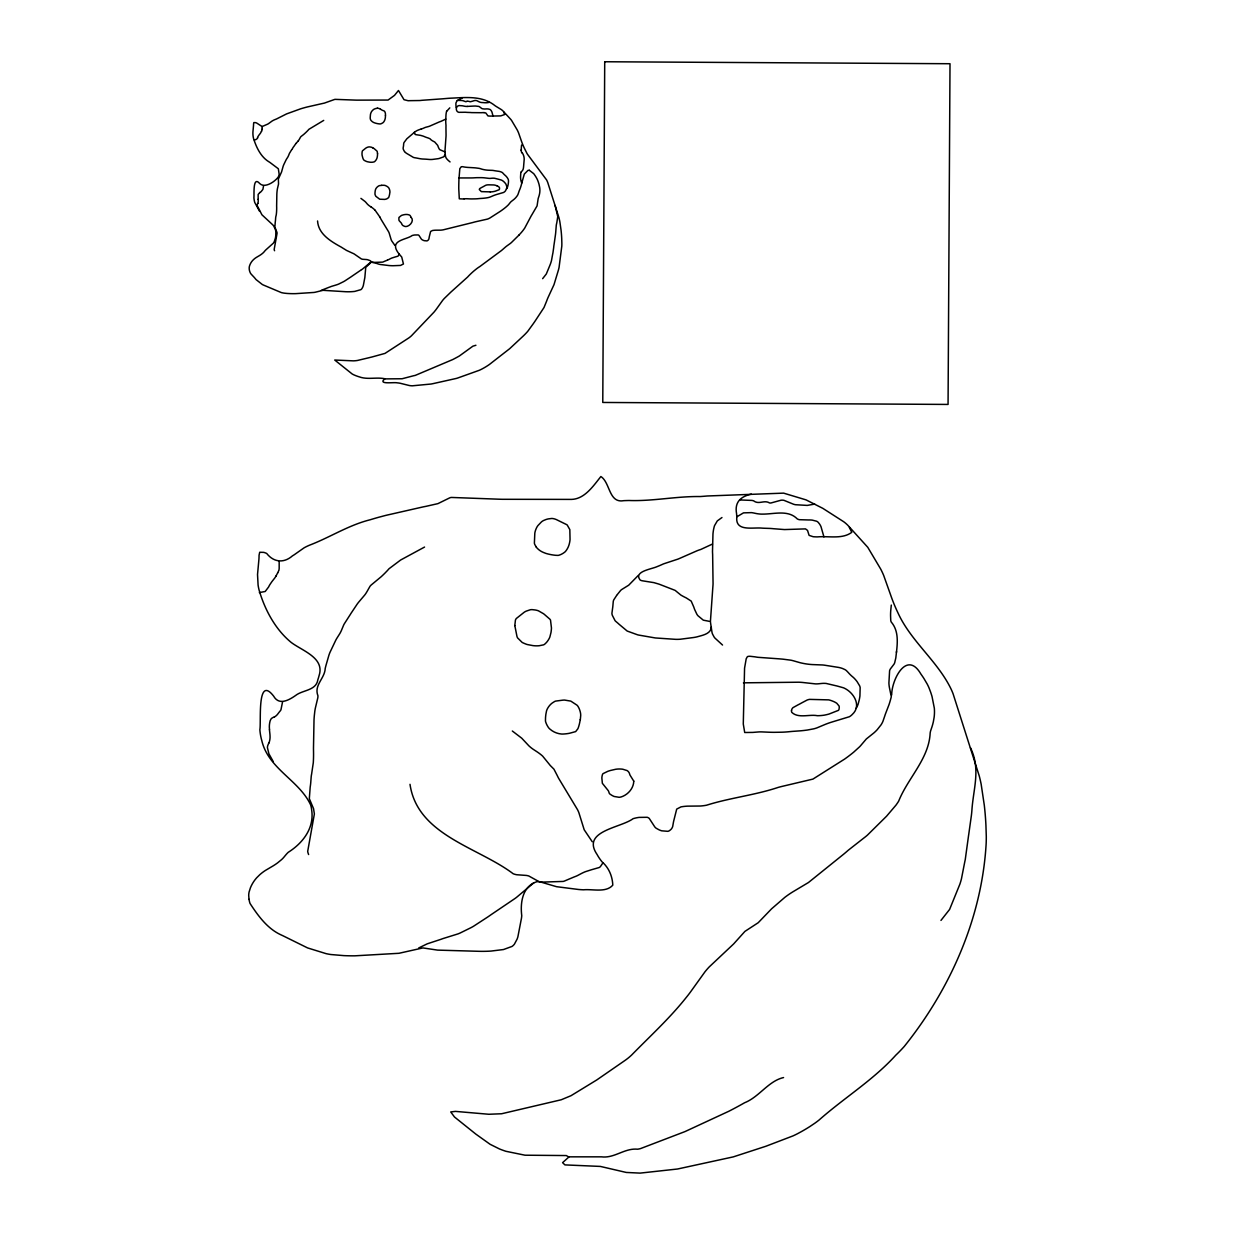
<?xml version="1.0" encoding="UTF-8"?>
<svg xmlns="http://www.w3.org/2000/svg" width="1235" height="1235" viewBox="0 0 1235 1235"><rect width="100%" height="100%" fill="white"/><g stroke="black" fill="none" stroke-linecap="round" stroke-linejoin="round"><path stroke-width="1.5" d="M262.098 129.088L262.098 126.557L267.748 124.102A12.921 12.921 0 0 0 268.983 123.299L272.132 121.015A21.69 21.69 0 0 1 276.3 119.085L286.597 113.898L300.645 108.819A148.447 148.447 0 0 1 305.246 107.491L306.187 107.244A74.934 74.934 0 0 1 309.244 106.519L322.304 103.555A39.505 39.505 0 0 1 324.28 103.138L334.361 99.541A2.624 2.624 0 0 1 335.117 99.356L353.874 100.05A132.469 132.469 0 0 0 356.745 100.143L388.083 100.05L394.505 95.373L398.473 90.495L404.015 99.695L408.167 100.73A81.371 81.371 0 0 1 410.406 100.653L419.638 100.529A31.446 31.446 0 0 0 421.799 100.313L439.506 99.032A135.788 135.788 0 0 0 443.55 98.738L447.595 98.383A109.004 109.004 0 0 1 452.504 98.105C467.062 97.349 482.792 95.867 494.973 105.639A26.105 26.105 0 0 0 496.455 106.611L501.395 109.637A13.631 13.631 0 0 1 503.201 111.212L510.178 118.745A18.772 18.772 0 0 1 511.614 120.49L517.094 129.721A37.081 37.081 0 0 1 518.638 133.071L521.247 140.574A72.603 72.603 0 0 0 524.427 148.339L526.928 153.325A10.606 10.606 0 0 0 527.468 154.236L546.596 179.94A29.208 29.208 0 0 1 547.769 182.579L558.868 217.437A63.139 63.139 0 0 1 559.887 222.007L561.014 229.833A129.721 129.721 0 0 1 561.709 238.309L561.848 243.048A60.916 60.916 0 0 1 561.802 246.151L559.085 267.285A45.386 45.386 0 0 1 558.235 270.681L554.006 284.652L548.201 297.187A44.398 44.398 0 0 0 546.657 301.031L544.002 307.53L534.77 321.579A57.613 57.613 0 0 0 533.396 323.555L527.746 331.335A68.62 68.62 0 0 1 523.007 336.244L509.715 348.656L491.576 362.781A42.453 42.453 0 0 1 488.427 365.143L487.732 365.606A69.407 69.407 0 0 1 482.623 368.647L481.928 369.018A44.244 44.244 0 0 1 479.195 370.33L458.031 377.895A58.446 58.446 0 0 1 456.456 378.404L433.114 383.622A81.371 81.371 0 0 1 430.969 384.039L412.289 385.814A22.662 22.662 0 0 1 409.233 385.505L400.279 383.282A25.873 25.873 0 0 0 397.284 382.85C393.749 381.97 377.293 384.888 384.872 378.759C376.567 376.953 367.536 379.917 359.277 376.86A43.395 43.395 0 0 1 355.479 375.533L354.013 374.915A21.829 21.829 0 0 1 352.129 373.943L334.731 360.033L353.256 360.852A33.083 33.083 0 0 0 357.394 360.481L368.879 357.749A141.948 141.948 0 0 1 372.075 356.961L385.011 353.395L408.723 337.989A24.515 24.515 0 0 0 411.533 335.704L433.886 312.254A59.774 59.774 0 0 0 436.464 308.997L442.609 300.429A34.132 34.132 0 0 1 444.384 298.391L450.837 292.139A49.971 49.971 0 0 1 452.288 290.827L467.602 277.057A54.988 54.988 0 0 1 469.871 274.679L470.828 273.753A78.561 78.561 0 0 1 474.132 270.774L476.463 268.89A38.378 38.378 0 0 1 479.782 266.59L501.379 250.597A81.911 81.911 0 0 0 503.371 248.883L505.347 247.154A25.518 25.518 0 0 1 506.767 246.012L509.978 243.712A25.719 25.719 0 0 0 511.475 242.492L519.101 234.974M446.591 111.289A20.64 20.64 0 0 0 445.943 115.704L445.758 120.505A42.469 42.469 0 0 0 445.835 123.5L445.974 125.09A14.094 14.094 0 0 1 445.989 125.97L445.958 127.159A28.945 28.945 0 0 0 445.958 128.147L446.051 134.8A33.499 33.499 0 0 1 445.958 137.178L444.909 151.859A7.672 7.672 0 0 0 445.032 152.893L445.511 156.227A5.913 5.913 0 0 0 447.008 159.13L447.765 159.948A45.201 45.201 0 0 0 450.049 161.924M721.966 517.527L717.319 520.892L714.54 525.631A35.306 35.306 0 0 0 713.336 530.849A48.937 48.937 0 0 0 712.965 533.999L712.502 551.613A71.954 71.954 0 0 0 712.641 554.391L713.058 583.769A67.277 67.277 0 0 1 712.873 586.656L710.434 621.313A18.093 18.093 0 0 0 710.696 623.721L711.977 632.243A11.316 11.316 0 0 0 712.502 634.003L714.031 636.874A14.619 14.619 0 0 0 714.957 638.094L722.537 645.04M385.459 115.442L385.413 116.908A10.374 10.374 0 0 1 384.857 119.764A7.873 7.873 0 0 1 383.776 121.848L383.668 121.987A3.829 3.829 0 0 1 382.943 122.713A8.768 8.768 0 0 1 381.414 123.577L380.951 123.778A2.933 2.933 0 0 1 379.948 123.932L379.793 123.932A20.007 20.007 0 0 1 374.915 122.96A7.703 7.703 0 0 1 370.639 119.919L370.515 119.471A3.087 3.087 0 0 1 370.253 118.514L370.222 117.896A21.304 21.304 0 0 1 370.284 116.661L370.438 114.747A7.703 7.703 0 0 1 371.287 112.092A6.113 6.113 0 0 1 372.105 110.903L372.26 110.733A23.28 23.28 0 0 1 372.738 110.239L373.263 109.73A4.894 4.894 0 0 1 374.205 109.128L374.822 108.85A10.004 10.004 0 0 1 376.49 108.387L377.354 108.279M445.31 154.251L443.751 156.814L439.151 158.481A19.359 19.359 0 0 1 437.607 158.759L432.559 159.423A20.084 20.084 0 0 1 429.255 159.454L426.06 159.191A39.319 39.319 0 0 0 424.686 159.114L422.463 159.006A23.743 23.743 0 0 1 421.552 158.914A40.384 40.384 0 0 1 418.897 158.497L416.689 158.065A26.892 26.892 0 0 0 415.716 157.895L414.605 157.709A12.906 12.906 0 0 1 413.37 157.385L406.176 153.109A20.871 20.871 0 0 0 405.065 152.137L404.679 151.812M711.36 626.932C711.036 634.003 702.283 635.315 696.833 636.905A45.664 45.664 0 0 1 693.206 637.569L680.269 639.236A43.935 43.935 0 0 1 675.452 639.329L655.322 637.955L638.927 635.114A20.748 20.748 0 0 1 637.522 634.79L627.195 631.054L619.044 624.231A38.517 38.517 0 0 0 617.299 622.672L615.539 621.174A3.998 3.998 0 0 1 614.968 620.479L612.298 615.246A7.41 7.41 0 0 1 611.927 613.27L612.668 607.666A18.757 18.757 0 0 0 612.853 606.169L613.27 601.383A8.768 8.768 0 0 1 613.764 599.87L616.713 595.332M263.534 186.006L262.947 189.187A3.026 3.026 0 0 1 262.592 189.789L262.422 189.989A11.532 11.532 0 0 0 261.99 190.53L261.635 191.008A4.94 4.94 0 0 1 259.89 192.521M282.568 701.851L280.962 709.77A6.978 6.978 0 0 1 280.345 710.758L279.928 711.252A27.216 27.216 0 0 0 278.909 712.518L278.06 713.629A11.501 11.501 0 0 1 274.402 716.995M891.299 605.073L890.744 610.599A59.558 59.558 0 0 0 890.574 615.74L890.744 620.433A5.835 5.835 0 0 0 891.222 621.992C899.466 631.564 897.32 644.778 895.992 656.294A67.091 67.091 0 0 1 895.807 657.931L894.696 662.747A10.575 10.575 0 0 1 894.047 664.121L890.481 668.814A6.206 6.206 0 0 0 889.601 670.729L888.907 682.955A29.98 29.98 0 0 0 889.617 688.559L891.299 696.71A101.008 101.008 0 0 1 889.046 704.567L885.757 713.135A38.655 38.655 0 0 0 884.785 715.929L882.917 721.379A23.095 23.095 0 0 1 880.972 724.96L877.174 729.731A45.803 45.803 0 0 1 873.932 732.88L866.337 738.962L861.428 744.72A35.83 35.83 0 0 1 859.606 746.774L853.632 752.208A157.37 157.37 0 0 1 844.632 759.077L812.923 779.1L783.098 786.155A93.459 93.459 0 0 0 778.096 787.436C754.739 795.232 730.07 797.779 706.574 805.205A52.117 52.117 0 0 1 700.245 806.023L687.555 806.146A48.937 48.937 0 0 0 680.979 806.887L676.703 809.095L673.646 821.229A66.227 66.227 0 0 0 673.121 824.054L672.72 826.338A6.206 6.206 0 0 1 672.195 827.666L671.948 828.129A8.089 8.089 0 0 1 670.914 829.472L669.54 830.599A6.19 6.19 0 0 1 667.873 831.325L661.682 830.815A25.256 25.256 0 0 1 659.073 829.827L656.279 828.299A8.197 8.197 0 0 1 654.797 826.925L649.255 818.434A5.11 5.11 0 0 0 647.186 817.292L639.066 817.4A36.587 36.587 0 0 0 633.061 818.697C620.742 827.959 581.006 830.893 597.061 854.466A47.47 47.47 0 0 0 602.047 861.845C608.855 867.696 612.437 876.31 612.792 885.155C605.922 892.982 592.8 888.876 583.445 889.802A110.332 110.332 0 0 1 578.381 889.462L556.522 886.684L539.726 881.744A8.645 8.645 0 0 0 536.484 881.836C522.42 886.39 520.136 902.893 521.741 915.614A25.317 25.317 0 0 1 521.185 919.658L517.913 936.655A25.179 25.179 0 0 1 517.064 939.202L514.424 944.142A11.13 11.13 0 0 1 512.031 946.427L503.479 949.545L491.005 951.074A135.788 135.788 0 0 1 478.84 951.305L437.607 950.116L422.91 947.924L398.951 953.296L354.8 955.828A211.154 211.154 0 0 1 343.932 955.628L330.903 954.532A69.345 69.345 0 0 1 326.071 953.636L307.592 947.924L282.784 935.682A96.639 96.639 0 0 1 279.758 934.262C266.822 927.917 257.621 915.104 250.01 903.418A27.355 27.355 0 0 1 249.022 899.342M896.533 651.509L896.425 652.373M580.327 719.681L580.712 715.42A14.928 14.928 0 0 0 580.419 712.564L580.28 711.993A22.261 22.261 0 0 0 579.014 708.273L578.134 706.605A8.784 8.784 0 0 0 577.007 705.185L570.802 701.11L564.611 700.075A34.04 34.04 0 0 0 562.851 700.152L555.642 701.094A6.978 6.978 0 0 0 554.608 701.511L552.277 702.993A15.7 15.7 0 0 0 549.884 705.185A18.988 18.988 0 0 0 547.969 707.763L547.352 708.859A12.041 12.041 0 0 0 546.503 711.036L545.885 714.231A58.215 58.215 0 0 0 545.515 717.967L545.469 720.731A6.437 6.437 0 0 0 545.669 721.919L546.318 723.664A25.58 25.58 0 0 0 547.306 725.686L548.355 727.4A9.942 9.942 0 0 0 549.421 728.635L549.992 729.159A20.1 20.1 0 0 0 561.431 734.022A16.719 16.719 0 0 0 563.623 734.007L564.04 733.976A45.247 45.247 0 0 0 567.884 733.559L568.455 733.466A23.774 23.774 0 0 0 569.999 733.142L575.664 731.599L577.826 728.82A27.432 27.432 0 0 0 578.258 727.832A41.465 41.465 0 0 0 580.203 719.665M399.353 254.271A19.436 19.436 0 0 1 396.003 248.914C392.653 239.96 407.118 239.42 412.119 235.545A15.515 15.515 0 0 1 414.651 234.99L418.094 234.943A2.161 2.161 0 0 1 418.974 235.422L421.32 239.034A3.473 3.473 0 0 0 421.953 239.605L422.802 240.099A10.513 10.513 0 0 0 424.253 240.671L426.878 240.902A2.64 2.64 0 0 0 427.789 240.439A3.319 3.319 0 0 0 428.699 239.343A2.64 2.64 0 0 0 428.931 238.772L429.101 237.815A28.081 28.081 0 0 1 429.317 236.611L430.614 231.47L432.435 230.528A21.396 21.396 0 0 1 436.325 230.189L440.602 230.158A22.091 22.091 0 0 0 443.272 229.818L472.959 222.485A40.462 40.462 0 0 1 475.722 221.744L487.47 219.104A19.281 19.281 0 0 0 489.94 217.977L499.959 211.555A97.457 97.457 0 0 0 501.194 210.706A64.791 64.791 0 0 0 506.489 206.615L507.863 205.35A15.854 15.854 0 0 0 509.16 203.883L510.41 202.339A9.031 9.031 0 0 1 511.336 201.444L513.775 199.545A19.142 19.142 0 0 0 516.029 197.338L517.203 195.809A9.787 9.787 0 0 0 518.036 194.281L518.823 191.981A16.379 16.379 0 0 1 519.24 190.792L519.889 189.202A31.971 31.971 0 0 0 520.444 187.735A41.82 41.82 0 0 0 521.757 183.104L524.335 174.042L527.901 170.461A4.014 4.014 0 0 1 529.336 170.291M891.685 695.012C891.655 679.605 906.783 649.718 920.893 674.048A101.656 101.656 0 0 1 923.888 678.432L927.176 684.005A51.129 51.129 0 0 1 929.013 687.864L930.572 691.971A91.73 91.73 0 0 1 932.054 696.633L934.339 708.226A42.916 42.916 0 0 1 934.123 717.334L933.382 721.58A59.079 59.079 0 0 1 932.085 726.473A55.405 55.405 0 0 1 931.452 728.372L930.665 730.734A14.619 14.619 0 0 0 930.156 733.219C928.89 758.861 907.91 778.004 898.648 801.191A75.844 75.844 0 0 1 895.946 805.174L886.56 816.212L867.464 835.092A60.685 60.685 0 0 1 863.929 837.963L848.321 850.189A193.216 193.216 0 0 1 843.629 854.203L808.462 882.516L792.669 891.948A90.541 90.541 0 0 0 784.842 897.351L771.566 908.837L758.213 922.715L744.921 931.391L733.605 943.972L709.183 966.959A80.507 80.507 0 0 0 705 971.775L690.504 991.967A140.188 140.188 0 0 1 686.12 997.618C669.602 1018.396 650.166 1036.088 631.702 1054.968A57.813 57.813 0 0 1 625.08 1060.386L596.752 1079.961L571.002 1095.707L561.23 1099.767L501.626 1113.754L488.828 1114.263L455.499 1111.392L450.713 1111.932L454.495 1116.996L475.83 1134.101L490.125 1144.305L499.465 1148.951A103.339 103.339 0 0 0 505.949 1151.298L525.014 1155.204L566.294 1155.559L568.826 1157.041L562.589 1162.66L564.951 1164.898L600.364 1166.427L626.269 1172.447L640.116 1173.111L677.552 1169.005L733.281 1156.886L765.901 1146.25L792.978 1135.907A102.984 102.984 0 0 0 797.764 1133.576L801.052 1131.8A169.041 169.041 0 0 0 809.774 1126.613L814.621 1123.356A96.855 96.855 0 0 0 819.037 1120.052C844.169 1097.792 873.052 1080.27 895.807 1055.169A155.131 155.131 0 0 0 899.667 1051.355A168.068 168.068 0 0 0 904.236 1046.477C950.379 988.957 981.871 917.929 986.147 843.721A143.708 143.708 0 0 0 986.286 836.419L985.931 825.242A306.018 306.018 0 0 0 984.295 805.22L981.161 784.225A147.644 147.644 0 0 0 979.262 775.997L953.08 693.761A68.913 68.913 0 0 0 950.317 687.524C936.485 660.2 910.72 640.826 898.015 612.992A171.264 171.264 0 0 1 890.528 594.668L883.673 575.402A86.172 86.172 0 0 0 880.709 569.088L867.773 547.306L847.92 525.4A32.156 32.156 0 0 0 843.659 521.71L822.788 508.326L806.054 499.882L783.623 493.135L707.207 495.991A309.939 309.939 0 0 1 700.106 496.547C676.271 496.192 652.852 501.348 629.032 500.499A191.965 191.965 0 0 0 623.737 500.669C608.685 503.463 610.306 482.561 600.874 476.525C593.495 485.679 584.742 499.079 571.481 499.403L502.444 499.295A312.486 312.486 0 0 1 495.683 499.079L451.439 497.443A6.206 6.206 0 0 0 449.663 497.875L437.931 503.633L425.859 506.365A93.181 93.181 0 0 0 421.181 507.338L390.383 514.347A173.471 173.471 0 0 0 385.166 515.551L378.481 517.326A359.045 359.045 0 0 0 370.114 519.781C348.471 525.184 330.1 537.318 309.63 545.144A51.916 51.916 0 0 0 304.088 547.831L295.412 553.928A30.474 30.474 0 0 1 292.494 555.827C283.803 563.469 273.707 562.342 266.714 553.481A15.916 15.916 0 0 0 263.75 552.369L259.705 552.261L259.057 555.287A60.145 60.145 0 0 1 258.918 559.332L257.528 574.476L258.084 585.05A48.752 48.752 0 0 0 259.134 590.207C264.877 609.828 275.328 629.418 291.167 642.416C302.359 650.891 324.959 657.823 319.078 675.622A60.963 60.963 0 0 1 317.843 679.79C316.299 690.103 304.103 690.01 296.971 694.518C290.132 699.427 279.388 706.389 273.599 696.077C256.695 674.418 261.357 722.274 259.859 729.653A55.343 55.343 0 0 0 261.82 740.722C268.504 769.004 299.21 780.273 310.633 804.896A26.383 26.383 0 0 1 311.637 809.805C314.508 828.083 302.853 843.073 288.264 852.304A27.695 27.695 0 0 0 286.103 854.558L283.757 857.368A27.463 27.463 0 0 1 281.58 859.606L277.597 862.864A59.759 59.759 0 0 1 272.889 866.013L265.51 870.382A45.062 45.062 0 0 0 259.674 874.812L256.587 877.884A34.395 34.395 0 0 0 250.443 887.749L249.084 892.041A18.185 18.185 0 0 0 248.714 895.468L249.022 899.342M421.15 129.073L419.699 129.521A12.952 12.952 0 0 0 418.912 129.798L417.924 130.215A20.887 20.887 0 0 1 417.183 130.509L414.481 132.099L415.022 134.306A3.581 3.581 0 0 0 416.087 134.692L419.9 135.263A21.582 21.582 0 0 1 420.78 135.433A4.539 4.539 0 0 1 421.258 135.557L421.351 135.588A6.237 6.237 0 0 0 421.799 135.726L422.154 135.819A13.847 13.847 0 0 1 423.59 136.282L425.118 136.915A23.681 23.681 0 0 0 426.415 137.409L427.68 137.826A29.563 29.563 0 0 1 428.545 138.119L429.888 138.737A2.64 2.64 0 0 1 430.336 139.061L430.783 139.555A4.091 4.091 0 0 0 431.185 139.941L432.142 140.605A27.942 27.942 0 0 0 434.674 141.948L437.73 145.421A24.422 24.422 0 0 0 438.548 147.644L439.166 148.864A5.249 5.249 0 0 0 439.799 149.682L444.924 151.89M712.471 544.048L700.739 549.482A38.177 38.177 0 0 0 697.034 550.779L680.392 558.081A87.376 87.376 0 0 0 678.185 559.038L664.399 563.577A19.451 19.451 0 0 0 662.948 564.133L660.91 565.043A82.236 82.236 0 0 1 657.375 566.51C651.941 569.15 633.154 571.342 640.193 580.049A8.985 8.985 0 0 0 641.459 580.573A7.611 7.611 0 0 0 642.092 580.743L653.855 582.627A9.926 9.926 0 0 1 654.627 582.843L657.205 583.599A30.288 30.288 0 0 1 660.138 584.556L675.005 590.33A6.237 6.237 0 0 1 676.024 591.117L680.84 595.054A68.558 68.558 0 0 0 686.259 597.925L691.199 601.105L693.761 606.987A59.496 59.496 0 0 0 694.703 609.642L696.864 614.212A12.165 12.165 0 0 0 697.976 615.74L703.302 620.171L709.338 621.328M446.653 111.304L449.802 107.862M464.128 198.85A23.789 23.789 0 0 1 466.614 198.727L469.393 198.866A61.781 61.781 0 0 0 471.94 198.928L475.243 198.866A46.791 46.791 0 0 0 477.883 198.712L479.226 198.573A42.7 42.7 0 0 1 480.291 198.48L481.959 198.372A52.41 52.41 0 0 0 487.038 197.801L487.933 197.631A15.684 15.684 0 0 0 490.388 196.921L492.688 195.933A34.765 34.765 0 0 1 496.732 194.466L503.494 192.49A5.712 5.712 0 0 0 505.532 190.761L507.06 187.272L505.949 184.154A15.407 15.407 0 0 0 504.853 182.749A12.072 12.072 0 0 0 502.614 180.742L502.12 180.433A6.484 6.484 0 0 0 500.669 179.847L499.712 179.6A42.391 42.391 0 0 1 498.678 179.307L494.679 178.288A12.736 12.736 0 0 0 491.545 178.272L490.835 178.334A11.825 11.825 0 0 1 489.06 178.38L484.444 177.84A33.901 33.901 0 0 0 480.924 177.655L477.173 177.67A44.769 44.769 0 0 0 475.413 177.747L473.684 177.855A55.482 55.482 0 0 1 471.199 177.933L458.911 177.948M856.21 708.242L857.322 706.111A18.726 18.726 0 0 0 858.093 704.259L859.236 699.936A61.395 61.395 0 0 0 859.93 695.984L860.162 687.679A9.093 9.093 0 0 0 859.653 685.857L857.105 681.643A38.161 38.161 0 0 0 855.438 679.59L854.913 679.003A24.329 24.329 0 0 0 853.138 677.243L851.98 676.271A35.707 35.707 0 0 1 848.26 672.535L846.407 670.62A9.232 9.232 0 0 0 844.956 669.602L842.486 668.49A25.873 25.873 0 0 0 838.642 667.425L824.795 665.233A29.424 29.424 0 0 0 822.556 664.97L812.213 664.569A68.604 68.604 0 0 1 805.807 663.859A78.16 78.16 0 0 1 800.249 662.747L793.858 660.926A33.592 33.592 0 0 0 790.817 660.185L783.067 659.181A224.693 224.693 0 0 0 778.065 658.764L757.95 657.313A56.285 56.285 0 0 1 755.048 656.85L750.324 656.31A7.348 7.348 0 0 1 749.105 656.248L747.422 656.603L746.202 658.78L744.566 668.15L743.285 724.019L744.705 732.509L752.671 732.417A101.656 101.656 0 0 0 755.002 732.231L758.892 731.923A40.307 40.307 0 0 1 761.609 731.892L768.185 732.185A145.73 145.73 0 0 0 774.191 732.324L781.971 732.201A110.394 110.394 0 0 0 788.223 731.799L791.357 731.49A100.73 100.73 0 0 1 793.904 731.29L800.033 730.858A124.596 124.596 0 0 0 807.412 730.024L813.757 728.835A34.626 34.626 0 0 0 816.968 727.863L823.961 724.93A79.766 79.766 0 0 1 832.668 721.811L849.371 716.732A13.153 13.153 0 0 0 852.49 714.231C861.521 705.833 854.111 693.113 844.848 688.435A13.122 13.122 0 0 0 843.351 687.771L839.707 686.737A100.004 100.004 0 0 1 837.268 686.058L826.153 683.449A23.712 23.712 0 0 0 822.139 683.418L818.172 683.819A26.414 26.414 0 0 1 815.409 683.881L802.38 682.446A67.771 67.771 0 0 0 798.752 682.214L743.439 682.832M257.513 137.564L257.621 137.301A8.027 8.027 0 0 1 258.192 136.251L258.887 135.217A11.979 11.979 0 0 1 259.211 134.8L260.06 133.72A8.83 8.83 0 0 0 260.77 132.654L261.465 131.311M257.714 203.435L257.281 204.439A3.35 3.35 0 0 0 257.112 205.427L261.913 214.767L272.966 225.032A11.161 11.161 0 0 1 273.938 226.422L275.436 229.695A11.192 11.192 0 0 1 275.853 231.763L275.76 235.823A27.664 27.664 0 0 1 275.359 238.216L274.293 241.551A9.741 9.741 0 0 1 273.275 243.233L265.957 249.794A11.732 11.732 0 0 0 265.031 250.736L264.043 251.925A11.64 11.64 0 0 1 263.117 252.882L262.329 253.561A24.515 24.515 0 0 1 259.427 255.599L256.309 257.451A18.695 18.695 0 0 0 252.943 260.184L252.527 260.631A14.573 14.573 0 0 0 249.748 265.263L249.455 266.173A7.78 7.78 0 0 0 249.192 268.088L249.238 269.153A11.486 11.486 0 0 0 249.732 271.453L250.165 272.549A7.472 7.472 0 0 0 250.998 273.938L252.712 275.791A40.894 40.894 0 0 1 256.031 279.558L262.345 284.529A44.367 44.367 0 0 0 264.028 285.3L281.333 292.587A30.242 30.242 0 0 0 284.776 293.22L287.122 293.451A89.059 89.059 0 0 0 295.782 293.637L313.983 292.448A24.16 24.16 0 0 0 315.604 292.139L323.03 290.318L345.661 291.722A55.884 55.884 0 0 0 354.692 291.414L360.805 289.685A4.708 4.708 0 0 0 361.824 288.728L362.473 287.662A13.292 13.292 0 0 0 362.797 286.968A10.992 10.992 0 0 0 363.399 285.161L364.695 278.338A10.729 10.729 0 0 0 364.927 276.625L365.745 267.377L371.179 262.299A3.659 3.659 0 0 1 372.553 262.268L373.541 262.515A10.667 10.667 0 0 0 374.22 262.7L374.622 262.793A10.081 10.081 0 0 1 375.409 263.024L378.589 264.089A17.12 17.12 0 0 0 380.21 264.475L388.932 265.54A53.969 53.969 0 0 0 393.1 265.726L400.541 265.432L403.444 263.981L401.73 257.065L399.337 254.271L398.257 255.846A1.837 1.837 0 0 1 397.732 256.247L395.03 257.019A19.822 19.822 0 0 0 393.826 257.389L393.239 257.59A17.105 17.105 0 0 1 392.73 257.745L392.39 257.853A9.479 9.479 0 0 0 391.618 258.115A22.431 22.431 0 0 0 390.245 258.763L389.102 259.365A12.103 12.103 0 0 1 387.636 260.045M268.844 742.945L267.825 745.322A7.904 7.904 0 0 0 267.424 747.669L268.89 753.767L273.259 761.625M277.69 572.824L276.038 575.973M506.705 188.723L507.184 187.813A8.043 8.043 0 0 0 507.616 186.717L507.909 185.605A19.945 19.945 0 0 0 508.496 180.789L508.388 180.001A3.859 3.859 0 0 0 508.172 179.229L507.323 177.747A15.515 15.515 0 0 0 506.165 176.327A10.312 10.312 0 0 0 505.408 175.571L505.084 175.293A16.086 16.086 0 0 1 503.34 173.579L502.722 172.915A3.983 3.983 0 0 0 501.935 172.329L501.163 171.974A11.053 11.053 0 0 0 498.986 171.356L495.945 170.924A39.412 39.412 0 0 1 494.556 170.692L493.676 170.538A13.168 13.168 0 0 0 492.441 170.368L489.43 170.26A32.033 32.033 0 0 1 482.113 169.241A21.998 21.998 0 0 1 481.357 168.994L480.276 168.655A14.233 14.233 0 0 0 478.995 168.346L475.707 167.914A95.249 95.249 0 0 0 473.592 167.744L467.895 167.42A71.908 71.908 0 0 1 466.12 167.25L465.564 167.188A24.654 24.654 0 0 1 463.82 166.926L462.77 166.725A2.841 2.841 0 0 0 462.26 166.679L462.106 166.694M602.927 862.894L600.38 866.615A4.338 4.338 0 0 1 599.145 867.541L592.738 869.378A46.76 46.76 0 0 0 589.913 870.243L586.1 871.462A21.057 21.057 0 0 0 584.711 871.956L583.09 872.682A69.87 69.87 0 0 0 581.484 873.469L578.551 875.013A24.962 24.962 0 0 1 576.066 876.217L573.812 877.097A39.875 39.875 0 0 0 572.731 877.545L571.682 877.992A34.812 34.812 0 0 1 570.107 878.641L564.441 881.049A7.07 7.07 0 0 1 563.067 881.435L539.973 882.176L528.796 875.986A18.216 18.216 0 0 0 526.295 875.43L516.817 874.75A16.827 16.827 0 0 1 513.173 873.732C477.791 847.025 417.43 835.292 410.005 784.318M291.892 149.481L292.155 149.126A5.156 5.156 0 0 0 292.525 148.478L293.081 147.505A19.05 19.05 0 0 1 293.421 147.058L293.544 146.888A20.594 20.594 0 0 0 294.27 145.884L294.887 144.989A19.034 19.034 0 0 1 296.107 143.368M291.599 149.867L291.321 150.269A9.432 9.432 0 0 0 290.92 150.886L290.472 151.673A12.937 12.937 0 0 1 290.071 152.353L289.978 152.492A9.309 9.309 0 0 0 289.407 153.464L288.758 155.07A16.24 16.24 0 0 1 287.647 157.37L286.535 159.083A14.295 14.295 0 0 0 285.949 160.149L284.127 163.931A20.007 20.007 0 0 0 283.124 166.355L282.213 169.612A42.87 42.87 0 0 0 281.611 171.835L278.369 179.044L278.523 183.428A5.573 5.573 0 0 1 278.462 184.355L277.566 188.121A21.412 21.412 0 0 0 277.165 190.344L277.041 191.425A48.535 48.535 0 0 0 276.841 194.25L276.655 204.886A24.932 24.932 0 0 0 276.64 206.075L276.671 207.187A59.265 59.265 0 0 1 276.517 212.482L276.331 214.288A15.206 15.206 0 0 1 276.084 215.6L275.837 216.65A9.401 9.401 0 0 0 275.667 217.777L275.482 220.278A24.885 24.885 0 0 1 275.251 222.099L274.88 227.039L276.964 232.412A5.079 5.079 0 0 1 277.026 233.523L274.185 249.377A3.782 3.782 0 0 0 274.355 250.134L274.571 250.736M617.145 594.761L620.634 590.453A7.734 7.734 0 0 1 621.699 589.543L628.708 585.189L638.294 575.417M297.99 141.176L296.107 143.368M414.327 132.407L407.303 138.397A3.273 3.273 0 0 0 406.84 138.783L404.03 142.55A3.798 3.798 0 0 0 403.691 143.631L403.583 144.835A13.029 13.029 0 0 1 403.49 146.085L403.351 146.749A23.635 23.635 0 0 0 403.227 147.397L403.15 148.246A3.211 3.211 0 0 0 403.305 149.296L403.922 150.546A16.086 16.086 0 0 1 404.262 151.179L404.447 151.504M542.644 278.662L546.302 274L549.791 265.571A36.355 36.355 0 0 0 551.505 260.492L552.585 254.564A41.928 41.928 0 0 1 552.925 252.913L553.697 247.525A27.942 27.942 0 0 1 553.836 246.027L554.314 242.801A61.225 61.225 0 0 0 554.515 241.412L555.441 234.835A51.237 51.237 0 0 0 555.781 231.516L556.275 225.279A20.069 20.069 0 0 1 556.784 222.902L557.757 216.634L555.148 205.473M940.962 920.415L949.607 909.423L959.873 884.167A67.554 67.554 0 0 0 961.478 878.703L964.628 862.57A89.646 89.646 0 0 1 965.245 859.668L968.518 835.833A144.418 144.418 0 0 0 968.996 832.544L971.358 815.702A115.364 115.364 0 0 0 971.883 810.53C973.257 788.686 980.93 769.266 970.478 747.762M484.058 112.601A46.729 46.729 0 0 0 481.218 112.709L471.646 112.617A29.254 29.254 0 0 0 470.118 112.493L467.895 112.416A30.396 30.396 0 0 1 466.845 112.37L465.688 112.277A14.805 14.805 0 0 0 464.622 112.261L462.693 112.292A39.782 39.782 0 0 1 460.547 112.292C454.82 113.543 454.85 104.141 460.887 105.701A16.58 16.58 0 0 1 462.307 105.793A10.513 10.513 0 0 1 463.233 105.948L463.742 106.056A13.894 13.894 0 0 0 467.247 106.442M849.34 527.453L851.779 532.316C842.347 539.463 828.654 535.866 817.354 536.901A46.158 46.158 0 0 1 815.579 536.854A46.158 46.158 0 0 1 813.109 536.7L809.095 535.372L807.536 530.417L805.498 528.889L784.518 529.568L773.496 528.719A69.021 69.021 0 0 0 769.899 528.426L764.666 528.256A71.692 71.692 0 0 1 762.165 528.132C752.732 527.144 734.933 531.992 736.847 516.801L743.501 512.865L751.467 512.633A24.793 24.793 0 0 1 753.659 512.988L754.832 513.235A37.529 37.529 0 0 0 759.309 513.976L759.973 514.038A25.703 25.703 0 0 0 762.504 514.115C774.083 514.208 788.177 509.515 797.27 518.916A9 9 0 0 0 799.307 519.688L808.632 519.966A25.209 25.209 0 0 1 812.275 520.12L816.628 521.232A6.16 6.16 0 0 1 818.188 522.328L819.561 524.041A21.628 21.628 0 0 1 820.982 526.589L823.93 536.901M462.245 97.951L456.996 100.745L455.931 103.045A17.552 17.552 0 0 0 455.947 105.16L455.993 106.241A32.342 32.342 0 0 0 456.101 107.569M751.312 494.123C739.533 496.779 734.624 503.031 736.569 513.667A76.292 76.292 0 0 0 736.847 516.801M370.037 262.731L362.997 268.659A13.863 13.863 0 0 1 361.531 269.724L361.222 269.925M533.782 882.84L517.187 896.811A31.709 31.709 0 0 1 514.547 898.802L491.067 914.687A118.977 118.977 0 0 1 486.791 917.62L473.53 926.25A55.328 55.328 0 0 1 470.875 927.732L460.269 932.95A38.532 38.532 0 0 1 457.969 933.907L443.38 938.446A31.894 31.894 0 0 0 441.157 939.248L427.217 943.833L418.711 947.971M360.62 270.295L351.929 276.239A50.434 50.434 0 0 1 350.107 277.474L345.183 280.7A25.796 25.796 0 0 1 343.361 281.765L339.162 283.834A16.919 16.919 0 0 1 337.896 284.374L337.525 284.513A42.16 42.16 0 0 1 335.426 285.192L331.706 286.304A13.523 13.523 0 0 0 330.764 286.644L330.239 286.86A12.875 12.875 0 0 1 329.22 287.215L321.254 290.349M445.773 119.116L440.802 121.416A16.765 16.765 0 0 0 438.95 122.095L432.173 125.059A37.035 37.035 0 0 0 431.247 125.461L430.351 125.862A15.484 15.484 0 0 1 428.622 126.51L425.643 127.313A8.475 8.475 0 0 0 424.794 127.622L423.929 128.008A28.096 28.096 0 0 1 421.15 129.088M323.724 120.397L308.843 129.351A27 27 0 0 1 307.777 130.57L306.913 131.45A63.402 63.402 0 0 1 304.813 133.442L304.289 133.92A29.686 29.686 0 0 1 302.915 135.063L301.108 136.468A3.952 3.952 0 0 0 300.475 137.224L299.873 138.289A19.513 19.513 0 0 1 298.036 141.207M424.562 547.059L400.619 560.026L388.979 568.779A56.316 56.316 0 0 1 386.925 571.079L384.903 573.163A151.673 151.673 0 0 1 381.214 576.699L371.21 584.989A9.185 9.185 0 0 0 370.006 586.316L368.292 589.296A77.002 77.002 0 0 1 366.98 591.627L365.961 593.294A27.602 27.602 0 0 1 364.587 595.193L358.69 602.14A36.71 36.71 0 0 0 357.147 604.162L350.786 613.687A11.424 11.424 0 0 1 350.076 614.845L344.287 623.86A15.113 15.113 0 0 0 343.639 625.111L341.354 630.591A31.894 31.894 0 0 1 339.795 633.632L336.831 638.325A32.635 32.635 0 0 0 335.75 640.239L329.992 652.342A34.611 34.611 0 0 0 328.834 655.492L326.071 665.078A88.055 88.055 0 0 0 325.222 668.413C324.79 678.602 313.736 685.054 317.935 695.768A13.137 13.137 0 0 1 317.781 697.945L315.434 707.779A48.258 48.258 0 0 0 314.817 711.236L314.338 715.513A105.685 105.685 0 0 0 314.014 719.912L313.505 747.098A50.156 50.156 0 0 0 313.489 749.182L313.536 751.806A136.174 136.174 0 0 1 313.505 758.012A148.277 148.277 0 0 1 313.289 762.736L311.606 774.129A22.184 22.184 0 0 0 311.189 776.784L310.741 782.681A58.724 58.724 0 0 1 310.201 786.988L309.321 798.659L313.551 808.663L314.369 813.958L307.7 851.332A8.738 8.738 0 0 0 307.963 852.675L308.611 854.543M274.34 716.887L273.475 717.288A19.019 19.019 0 0 0 272.811 717.597L271.793 718.23A3.844 3.844 0 0 0 271.082 718.924L270.203 720.638A21.968 21.968 0 0 0 269.539 729.669M259.859 192.475L258.146 194.466L258.146 199.36M466.923 101.332L466.151 101.61M387.327 260.168L387.157 260.23A17.985 17.985 0 0 0 386.54 260.477L386.246 260.616A18.232 18.232 0 0 1 385.227 261.017L383.035 261.974A2.995 2.995 0 0 1 382.449 262.129L372.646 262.453A2.115 2.115 0 0 1 371.797 262.129L370.624 261.033A2.871 2.871 0 0 0 370.068 260.647L368.215 259.921A7.935 7.935 0 0 0 366.44 259.535L362.843 259.304A7.132 7.132 0 0 1 361.284 258.871L354.337 254.07A9.525 9.525 0 0 0 352.654 253.237L346.418 250.365A44.445 44.445 0 0 0 345.028 249.47L343.037 248.25A66.181 66.181 0 0 1 341.416 247.216C331.088 241.52 318.337 234.171 317.565 220.972M467.293 101.177L468.837 101.332A10.343 10.343 0 0 0 469.3 101.502L469.624 101.61A2.779 2.779 0 0 0 470.566 101.702L473.02 101.038A19.806 19.806 0 0 1 473.885 100.745A5.033 5.033 0 0 1 476.849 100.683L478.902 101.718A15.731 15.731 0 0 0 479.921 102.15A6.268 6.268 0 0 0 481.573 102.505L483.919 102.659A15.345 15.345 0 0 0 489.168 102.366M814.729 504.096L807.227 505.408L795.602 504.729A13.137 13.137 0 0 1 793.472 504.204L783.947 500.329A9.278 9.278 0 0 0 781.029 500.221L770.933 502.985A6.252 6.252 0 0 1 769.559 502.938C764.264 499.604 758.815 504.976 753.551 500.808A15.746 15.746 0 0 0 751.945 500.422L739.904 499.943M381.646 185.343L379.469 185.636A3.211 3.211 0 0 0 378.589 186.006A7.842 7.842 0 0 0 375.872 188.723L375.78 188.97A5.264 5.264 0 0 0 375.363 190.144L375.208 190.962A23.233 23.233 0 0 0 374.992 193.123L374.977 194.003A2.732 2.732 0 0 0 375.07 194.512L375.178 194.852A9.911 9.911 0 0 0 375.872 196.319L379.701 199.205L384.733 199.406A12.798 12.798 0 0 0 385.768 199.175L386.138 199.082A9.648 9.648 0 0 1 386.694 198.943L388.624 197.6A16.132 16.132 0 0 0 389.781 192.753L389.905 192.506A7.966 7.966 0 0 0 389.195 188.739L389.025 188.368A3.952 3.952 0 0 0 388.207 187.272L387.713 186.871A12.674 12.674 0 0 0 386.694 186.192L385.459 185.59A4.909 4.909 0 0 0 384.672 185.373L384.147 185.296A14.959 14.959 0 0 0 381.646 185.358M464.128 198.85L463.804 198.881A43.102 43.102 0 0 1 462.816 198.958L459.296 198.804L458.756 188.615A310.294 310.294 0 0 1 458.926 179.554L459.821 168.655L461.303 166.679M467.247 106.411L474.086 106.056A64.668 64.668 0 0 1 475.568 106.04L478.825 106.426A3.566 3.566 0 0 1 479.581 106.828L481.727 108.464A3.813 3.813 0 0 0 482.592 108.788L484.259 108.989A14.233 14.233 0 0 0 485.185 108.973L485.741 108.942A27.834 27.834 0 0 1 486.544 108.896A10.93 10.93 0 0 1 488.427 109.004L489.925 109.436A2.609 2.609 0 0 1 490.588 109.9L491.175 110.625A9.278 9.278 0 0 1 491.993 112.2L493.027 116.09M475.907 345.275L472.928 346.155L459.405 355.958A168.222 168.222 0 0 1 452.705 359.57L415.315 375.378A10.019 10.019 0 0 1 414.034 375.641L402.07 378.759L384.903 378.883M783.561 1077.553C768.34 1081.057 759.247 1096.958 744.612 1102.747A396.836 396.836 0 0 1 728.82 1111.268L684.962 1131.6L640.594 1148.565A23.635 23.635 0 0 1 637.6 1149.198C624.57 1147.886 614.428 1158.538 601.445 1156.84L568.856 1156.84M490.233 191.873L481.357 191.626L479.304 189.542A2.022 2.022 0 0 1 479.921 188.461L482.051 187.272A29.053 29.053 0 0 0 483.734 186.377L485.463 185.42A5.959 5.959 0 0 1 487.192 184.91L488.072 184.849A23.913 23.913 0 0 1 488.921 184.833L493.861 184.957A11.624 11.624 0 0 1 496.856 185.759M457.398 100.421L459.744 100.421A29.933 29.933 0 0 1 461.458 100.483L461.736 100.514A7.811 7.811 0 0 1 463.403 100.838L464.391 101.224A18.726 18.726 0 0 0 464.931 101.424L465.719 101.625M259.35 592.568L265.201 591.488L268.628 586.949A18.942 18.942 0 0 1 269.971 584.479L271.623 582.04A28.251 28.251 0 0 1 272.364 581.052L274.386 578.489A20.81 20.81 0 0 0 276.053 575.989M484.058 112.601L485.818 112.972L487.979 115.936A16.842 16.842 0 0 0 489.492 116.059A19.559 19.559 0 0 0 490.233 116.09L500.329 115.905A5.218 5.218 0 0 0 500.947 115.812L504.636 114.546L503.803 112.076M262.098 126.557L256.818 123.114A6.746 6.746 0 0 0 255.552 122.635L253.839 122.589L253.576 123.87A26.938 26.938 0 0 1 253.422 126.557L252.928 132.006A24.731 24.731 0 0 0 253.144 136.498A20.671 20.671 0 0 0 253.607 138.675C256.34 147.335 260.739 156.675 268.613 161.615A16.889 16.889 0 0 1 269.77 162.325L278.338 168.763L279.156 174.289A25.441 25.441 0 0 1 278.493 176.651C275.297 181.53 264.784 188.662 259.736 183.552C252.758 175.494 254.271 193.895 253.916 197.801A23.465 23.465 0 0 0 254.75 202.478L259.597 211.339M529.336 170.291L533.69 173.641A41.758 41.758 0 0 1 535.789 176.698L536.793 178.442A22.029 22.029 0 0 1 537.796 180.634L538.012 181.221A37.945 37.945 0 0 1 539.062 184.494L539.664 187.334A18.54 18.54 0 0 1 539.664 193.185A24.036 24.036 0 0 1 538.599 197.245L538.275 198.248A6.19 6.19 0 0 0 538.059 199.314L537.071 205.89L531.899 214.751A30.119 30.119 0 0 0 531.081 216.11L524.705 228.12A46.421 46.421 0 0 1 519.071 234.928M394.814 245.302L391.804 241.01A9.803 9.803 0 0 1 391.094 239.497L389.149 232.967A14.172 14.172 0 0 0 388.546 231.686L381.306 219.784A37.961 37.961 0 0 1 379.932 217.19M592.244 841.73L584.201 829.781L578.86 812.645A33.453 33.453 0 0 0 577.471 809.589L558.575 778.204A72.263 72.263 0 0 1 557.17 775.395L553.928 769.158L550.687 765.916A5.866 5.866 0 0 1 549.745 764.836L542.69 756.175A35.553 35.553 0 0 0 540.405 754.23L539.139 753.273A76.477 76.477 0 0 0 536.005 751.127L533.381 749.413A34.842 34.842 0 0 1 531.822 748.302A39.844 39.844 0 0 1 528.873 745.817L521.71 738.175L512.324 731.012M372.723 147.799L373.85 148.447A5.202 5.202 0 0 1 374.545 148.956A13.384 13.384 0 0 1 374.977 149.342L375.394 149.744A11.609 11.609 0 0 0 376.073 150.284L376.798 150.917A2.346 2.346 0 0 1 377.215 151.565L377.539 153.588M380.612 109.282L381.106 109.575A20.671 20.671 0 0 0 381.847 110.008L382.418 110.301A5.063 5.063 0 0 0 382.958 110.517L383.776 110.779A2.593 2.593 0 0 1 385.011 112.123L385.305 112.987A6.36 6.36 0 0 1 385.428 113.759L385.459 114.315A22.323 22.323 0 0 1 385.459 115.442M370.979 206.893L370.068 206.322A16.009 16.009 0 0 1 367.69 204.408A11.979 11.979 0 0 1 367.011 203.682L366.131 202.648A15.669 15.669 0 0 0 364.912 201.398L360.929 198.372M536.33 547.136L534.755 544.45A7.055 7.055 0 0 1 534.385 543.107L534.817 533.227A15.7 15.7 0 0 1 535.295 531.035A20.223 20.223 0 0 1 536.453 528.04L536.731 527.468A13.462 13.462 0 0 1 537.997 525.508L541.424 521.926A11.532 11.532 0 0 1 543.647 520.475L545.87 519.564A24.438 24.438 0 0 1 548.278 518.901L551.613 518.484A9.556 9.556 0 0 1 553.11 518.592L553.542 518.685A14.419 14.419 0 0 1 557.371 520.074L566.186 524.396A5.094 5.094 0 0 1 567.22 525.014L569.829 529.614L570.045 539.386A21.551 21.551 0 0 1 569.767 541.671A26.784 26.784 0 0 1 568.995 544.928L568.779 545.577A18.571 18.571 0 0 1 566.201 550.501L565.692 551.165A8.645 8.645 0 0 1 564.565 552.277L563.083 553.311A23.095 23.095 0 0 1 560.628 554.608L558.899 555.241A6.283 6.283 0 0 1 557.896 555.395L555.58 555.302A53.09 53.09 0 0 1 545.963 553.434L543.431 552.446A17.614 17.614 0 0 1 536.283 547.182M522.297 153.325L522.034 152.955A7.842 7.842 0 0 1 521.602 152.275A4.554 4.554 0 0 1 521.309 150.624M410.885 217.159C414.404 220.062 410.792 225.11 407.427 226.221A7.194 7.194 0 0 1 405.944 226.499L405.497 226.514A2.578 2.578 0 0 1 404.926 226.422L404.324 226.221A12.798 12.798 0 0 1 402.857 225.48L401.946 224.508A6.16 6.16 0 0 0 401.375 223.149L399.229 220.756A2.64 2.64 0 0 1 398.92 220.031L398.89 218.225A16.41 16.41 0 0 1 398.982 217.437L401.452 215.446A23.527 23.527 0 0 1 404.03 214.705L404.401 214.643A10.189 10.189 0 0 1 408.044 214.612L409.356 215.013A2.424 2.424 0 0 1 410.622 216.465L410.699 216.758M379.948 217.19L377.2 213.161A2.485 2.485 0 0 1 376.798 212.713L375.594 210.892A23.095 23.095 0 0 0 374.838 210.074M521.757 183.104L521.216 181.638A16.209 16.209 0 0 1 520.553 176.914L520.738 173.703A4.122 4.122 0 0 1 521.232 171.835M269.431 729.684L269.832 733.343A46.482 46.482 0 0 1 270.017 735.643L270.033 736.137A16.333 16.333 0 0 1 268.937 742.991M521.278 149.697L521.293 150.624M521.293 150.037L521.278 149.512A34.318 34.318 0 0 1 521.618 144.989M279.172 561.616L279.172 567.591A9.834 9.834 0 0 1 278.801 570.601M278.493 571.095A31.894 31.894 0 0 1 277.69 572.824M258.084 199.375A10.312 10.312 0 0 1 257.93 203.482M262.237 129.104A6.576 6.576 0 0 1 261.496 131.327M257.745 137.795A4.091 4.091 0 0 1 254.302 139.925M522.513 153.202A11.702 11.702 0 0 1 524.196 159.392L523.578 166.694A15.129 15.129 0 0 1 523.146 169.241A5.511 5.511 0 0 1 522.189 170.831L521.726 171.387A11.007 11.007 0 0 0 521.324 171.881M490.233 191.919A20.918 20.918 0 0 0 495.235 191.193L499.063 189.758A1.575 1.575 0 0 0 499.449 189.109L499.527 188.353A3.257 3.257 0 0 0 499.419 187.627L498.878 186.886A10.76 10.76 0 0 0 496.871 185.729M370.979 206.878A23.388 23.388 0 0 1 374.9 210.012M377.539 153.588A16.688 16.688 0 0 1 377.246 156.984L377.03 157.941A7.95 7.95 0 0 1 375.085 161.152L374.822 161.43A2.794 2.794 0 0 1 373.973 161.924L372.831 162.171A12.304 12.304 0 0 1 369.96 162.202A22.709 22.709 0 0 1 368.354 161.924L367.49 161.754A4.554 4.554 0 0 1 366.826 161.569A20.871 20.871 0 0 1 365.128 160.828L364.387 160.427A2.748 2.748 0 0 1 363.677 159.794L363.445 159.454A9.556 9.556 0 0 1 362.627 157.324L362.087 155.193A13.77 13.77 0 0 1 362.025 152.908L362.241 151.365A2.424 2.424 0 0 1 362.642 150.67L365.653 148.246A8.274 8.274 0 0 1 367.412 147.289L368.292 147.027A4.353 4.353 0 0 1 369.327 146.903L369.882 146.95A11.594 11.594 0 0 1 371.272 147.197L371.596 147.274A6.623 6.623 0 0 1 372.723 147.814M377.37 108.124A6.762 6.762 0 0 1 380.581 109.328M633.771 781.137C633.617 788.362 627.92 794.769 621.251 796.915A17.429 17.429 0 0 1 619.136 797.301L614.119 796.467A32.45 32.45 0 0 1 611.757 795.278L609.719 793.889A2.238 2.238 0 0 1 609.241 793.194L608.963 792.345A15.283 15.283 0 0 0 608.361 790.786L602.356 783.299L601.846 777.849A38.717 38.717 0 0 1 602.093 775.997L602.433 774.654A2.933 2.933 0 0 1 603.112 773.604L607.898 771.288A65.393 65.393 0 0 1 610.43 770.486L615.725 769.266A23.99 23.99 0 0 1 622.749 769.22L627.04 770.547A5.681 5.681 0 0 1 629.526 773.681L629.804 774.607A3.674 3.674 0 0 0 630.159 775.333L633.771 781.137M514.81 625.574L516.986 636.504A17.089 17.089 0 0 0 517.558 637.877L522.204 642.462A54.139 54.139 0 0 0 525.354 643.852L526.604 644.33A9.571 9.571 0 0 0 527.499 644.577L532.933 645.612A29.038 29.038 0 0 0 539.201 645.735L543.539 644.855A6.422 6.422 0 0 0 544.728 644.161L546.426 642.524A21.906 21.906 0 0 0 548.649 639.452L549.189 638.48A14.712 14.712 0 0 0 549.899 636.874L550.98 632.552A41.944 41.944 0 0 0 551.458 628.028L550.517 620.14A5.449 5.449 0 0 0 549.76 619.075L544.434 614.459A11.254 11.254 0 0 0 543.446 613.687L538.63 610.924A7.827 7.827 0 0 0 537.781 610.584L536.731 610.291A32.45 32.45 0 0 0 535.249 609.982L532.131 609.627A10.034 10.034 0 0 0 530.278 609.766L526.264 611.109A17.043 17.043 0 0 0 524.258 612.205L516.338 618.488A5.712 5.712 0 0 0 515.427 620.14L514.81 625.574M604.718 61.75L602.773 402.456L948.063 404.432L950.008 63.726L604.718 61.75M791.496 710.665L791.496 711.128A2.995 2.995 0 0 0 791.851 712.425C798.412 718.662 809.496 714.077 817.354 715.698A45.479 45.479 0 0 0 824.085 715.188A54.108 54.108 0 0 0 829.117 714.015L838.457 710.341A3.674 3.674 0 0 0 839.059 709.183L839.26 707.377A7.842 7.842 0 0 0 839.09 706.049L836.805 703.286A21.443 21.443 0 0 0 833.702 701.557L832.205 700.955A29.177 29.177 0 0 0 828.731 699.875L809.527 699.38A13.338 13.338 0 0 0 807.15 700.029L801.469 703.024A55.652 55.652 0 0 1 799.786 703.95A77.419 77.419 0 0 1 798.042 704.845L793.024 707.624A4.832 4.832 0 0 0 791.681 709.724L791.496 710.665"/></g></svg>
